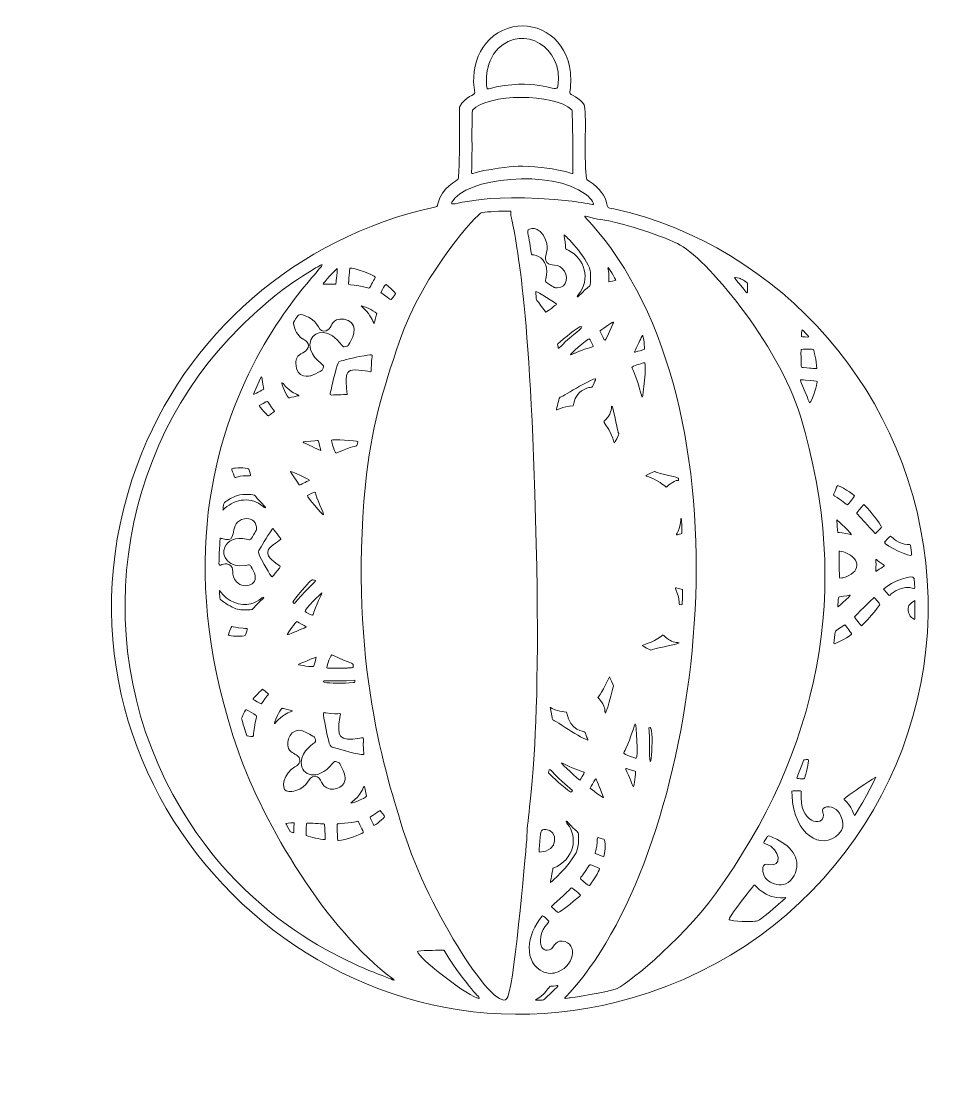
# Model space of a CAD drawing. Header units: inches. Extents: x -89.12 to -81.62, y -6.52 to -5.74.
# Drawn here: x -85.698 to -85.056, y -6.5 to -5.753 of the extents above; entities that cross this region are included whole.
import ezdxf

# ---------------------------------------------------------------- set-up
doc = ezdxf.new("R2010")
doc.units = ezdxf.units.IN
doc.header["$MEASUREMENT"] = 0
doc.layers.add('Christmas ball 01', color=7, linetype='Continuous')

msp = doc.modelspace()

# ---------------------------------------------------------------- linework, layer by layer
at = {"layer": 'Christmas ball 01', "lineweight": 0}
for points, knots in [([(-85.06442, -6.14425), (-85.07306, -6.01314), (-85.16867, -5.90993), (-85.28352, -5.88449), (-85.28847, -5.8834), (-85.28777, -5.88387), (-85.28836, -5.88123), (-85.28963, -5.87563), (-85.29283, -5.87022), (-85.30086, -5.86504), (-85.30301, -5.86365), (-85.3025, -5.86445), (-85.30289, -5.8614), (-85.30457, -5.84816), (-85.30236, -5.81595), (-85.30435, -5.81184), (-85.30673, -5.80691), (-85.31475, -5.80449), (-85.31439, -5.80344), (-85.31401, -5.8023), (-85.31336, -5.79441), (-85.3139, -5.78916), (-85.31633, -5.76579), (-85.33588, -5.75336), (-85.35412, -5.75724), (-85.37516, -5.76172), (-85.38466, -5.78354), (-85.38071, -5.80326), (-85.38035, -5.80505), (-85.38751, -5.80538), (-85.39142, -5.81331), (-85.39147, -5.83903), (-85.39136, -5.85829), (-85.39242, -5.86361), (-85.39267, -5.86482), (-85.40388, -5.86912), (-85.40664, -5.88091), (-85.40719, -5.88328), (-85.40651, -5.88267), (-85.40994, -5.88344), (-85.50493, -5.90482), (-85.58305, -5.97164), (-85.61684, -6.06377), (-85.69775, -6.28443), (-85.49147, -6.50047), (-85.27075, -6.43636), (-85.13876, -6.39803), (-85.05581, -6.27475), (-85.06442, -6.14425)], [0, 0, 0, 0, 1, 1, 1, 2, 2, 2, 3, 3, 3, 4, 4, 4, 5, 5, 5, 6, 6, 6, 7, 7, 7, 8, 8, 8, 9, 9, 9, 10, 10, 10, 11, 11, 11, 12, 12, 12, 13, 13, 13, 14, 14, 14, 15, 15, 15, 16, 16, 16, 16]), ([(-85.36417, -5.7722), (-85.34714, -5.75548), (-85.31854, -5.7708), (-85.32268, -5.79887), (-85.32344, -5.80398), (-85.33481, -5.79315), (-85.36558, -5.79926), (-85.3714, -5.80042), (-85.37183, -5.80089), (-85.37211, -5.80036), (-85.37261, -5.79943), (-85.37487, -5.78271), (-85.36417, -5.7722)], [0, 0, 0, 0, 1, 1, 1, 2, 2, 2, 3, 3, 3, 4, 4, 4, 4]), ([(-85.38289, -5.85633), (-85.38246, -5.84729), (-85.38308, -5.81625), (-85.38231, -5.8154), (-85.37189, -5.80388), (-85.32559, -5.80328), (-85.3129, -5.81527), (-85.31227, -5.81586), (-85.31206, -5.85973), (-85.31213, -5.85981), (-85.31258, -5.86031), (-85.31985, -5.85658), (-85.33875, -5.8551), (-85.35249, -5.85402), (-85.3544, -5.85474), (-85.36934, -5.85686), (-85.38502, -5.85908), (-85.38319, -5.86254), (-85.38289, -5.85633)], [0, 0, 0, 0, 1, 1, 1, 2, 2, 2, 3, 3, 3, 4, 4, 4, 5, 5, 5, 6, 6, 6, 6]), ([(-85.39686, -5.87978), (-85.38788, -5.86276), (-85.32706, -5.85628), (-85.30334, -5.87414), (-85.29823, -5.87799), (-85.29731, -5.88156), (-85.2978, -5.8815), (-85.29866, -5.88139), (-85.30817, -5.87966), (-85.31272, -5.87914), (-85.38096, -5.87129), (-85.39971, -5.88519), (-85.39686, -5.87978)], [0, 0, 0, 0, 1, 1, 1, 2, 2, 2, 3, 3, 3, 4, 4, 4, 4]), ([(-85.3444, -6.32469), (-85.3444, -6.32478), (-85.35248, -6.4224), (-85.35766, -6.43558), (-85.36405, -6.45179), (-85.4133, -6.37528), (-85.43056, -6.31986), (-85.44226, -6.28228), (-85.46913, -6.20074), (-85.45724, -6.07743), (-85.45346, -6.03828), (-85.44485, -6.01058), (-85.43359, -5.97774), (-85.41591, -5.9262), (-85.3779, -5.88766), (-85.37629, -5.88718), (-85.37484, -5.88674), (-85.3649, -5.88608), (-85.35971, -5.88608), (-85.35467, -5.88608), (-85.35548, -5.88571), (-85.35563, -5.88716), (-85.35608, -5.89154), (-85.34557, -5.91704), (-85.34024, -6.04436), (-85.33104, -6.26422), (-85.3444, -6.30329), (-85.3444, -6.32469)], [0, 0, 0, 0, 1, 1, 1, 2, 2, 2, 3, 3, 3, 4, 4, 4, 5, 5, 5, 6, 6, 6, 7, 7, 7, 8, 8, 8, 9, 9, 9, 9]), ([(-85.21252, -6.36351), (-85.23761, -6.3981), (-85.27732, -6.42904), (-85.28253, -6.43032), (-85.2991, -6.4344), (-85.31481, -6.4364), (-85.3149, -6.43636), (-85.31905, -6.43692), (-85.31853, -6.4369), (-85.31652, -6.43481), (-85.22823, -6.34267), (-85.18135, -6.05735), (-85.28552, -5.91231), (-85.30783, -5.88125), (-85.31186, -5.88987), (-85.28698, -5.8929), (-85.28249, -5.89345), (-85.25275, -5.90195), (-85.23902, -5.90875), (-85.21946, -5.91844), (-85.16899, -5.97783), (-85.15317, -6.02951), (-85.11606, -6.15077), (-85.14039, -6.26405), (-85.21252, -6.36351)], [0, 0, 0, 0, 1, 1, 1, 2, 2, 2, 3, 3, 3, 4, 4, 4, 5, 5, 5, 6, 6, 6, 7, 7, 7, 8, 8, 8, 8]), ([(-85.43824, -6.42358), (-85.44934, -6.41853), (-85.53197, -6.39456), (-85.58589, -6.30456), (-85.65279, -6.19288), (-85.63156, -6.05235), (-85.54462, -5.96706), (-85.52781, -5.95056), (-85.51411, -5.93925), (-85.49387, -5.92692), (-85.45218, -5.9015), (-85.63118, -6.02038), (-85.54601, -6.26421), (-85.52854, -6.31424), (-85.48395, -6.38942), (-85.43838, -6.42269), (-85.4364, -6.42414), (-85.4368, -6.42424), (-85.43824, -6.42358)], [0, 0, 0, 0, 1, 1, 1, 2, 2, 2, 3, 3, 3, 4, 4, 4, 5, 5, 5, 6, 6, 6, 6]), ([(-85.33122, -5.92055), (-85.32946, -5.92555), (-85.32445, -5.92171), (-85.31959, -5.92626), (-85.3149, -5.93065), (-85.31584, -5.93976), (-85.32317, -5.9397), (-85.32527, -5.93968), (-85.32443, -5.93982), (-85.32932, -5.93687), (-85.33335, -5.93444), (-85.33047, -5.93522), (-85.33047, -5.92825), (-85.33045, -5.92193), (-85.33478, -5.91706), (-85.3396, -5.91664), (-85.3415, -5.91647), (-85.34101, -5.91684), (-85.34172, -5.91241), (-85.34249, -5.90756), (-85.3438, -5.90057), (-85.3438, -5.89986), (-85.3438, -5.8983), (-85.33557, -5.89506), (-85.33123, -5.90604), (-85.32833, -5.91341), (-85.33233, -5.91741), (-85.33122, -5.92055)], [0, 0, 0, 0, 1, 1, 1, 2, 2, 2, 3, 3, 3, 4, 4, 4, 5, 5, 5, 6, 6, 6, 7, 7, 7, 8, 8, 8, 9, 9, 9, 9]), ([(-85.29992, -5.93327), (-85.30007, -5.9384), (-85.29973, -5.93789), (-85.3023, -5.94), (-85.30471, -5.94199), (-85.30642, -5.94394), (-85.30642, -5.94386), (-85.30983, -5.94741), (-85.30934, -5.94563), (-85.30844, -5.94456), (-85.29934, -5.93377), (-85.30425, -5.91888), (-85.31506, -5.91365), (-85.31754, -5.91246), (-85.31719, -5.9129), (-85.31734, -5.91017), (-85.31753, -5.90672), (-85.31853, -5.9029), (-85.31833, -5.90271), (-85.31812, -5.90252), (-85.30226, -5.91795), (-85.30014, -5.92773), (-85.29985, -5.92904), (-85.29982, -5.92994), (-85.29992, -5.93327)], [0, 0, 0, 0, 1, 1, 1, 2, 2, 2, 3, 3, 3, 4, 4, 4, 5, 5, 5, 6, 6, 6, 7, 7, 7, 8, 8, 8, 8]), ([(-85.28214, -5.93436), (-85.28238, -5.9346), (-85.28631, -5.93549), (-85.28698, -5.93562), (-85.28698, -5.93253), (-85.28687, -5.92877), (-85.2877, -5.92589), (-85.28836, -5.9236), (-85.2819, -5.93412), (-85.28214, -5.93436)], [0, 0, 0, 0, 1, 1, 1, 2, 2, 2, 3, 3, 3, 3]), ([(-85.47708, -5.9263), (-85.47657, -5.92617), (-85.4777, -5.93601), (-85.47782, -5.93646), (-85.47802, -5.93729), (-85.4773, -5.93705), (-85.48234, -5.93711), (-85.48482, -5.93714), (-85.48677, -5.93709), (-85.48683, -5.93698), (-85.48703, -5.93667), (-85.4777, -5.92645), (-85.47708, -5.9263)], [0, 0, 0, 0, 1, 1, 1, 2, 2, 2, 3, 3, 3, 4, 4, 4, 4]), ([(-85.46896, -5.93586), (-85.46896, -5.93578), (-85.46825, -5.92602), (-85.46804, -5.92594), (-85.46585, -5.92511), (-85.45083, -5.93117), (-85.4504, -5.93229), (-85.45026, -5.93265), (-85.45418, -5.93937), (-85.45416, -5.93938), (-85.4549, -5.94074), (-85.45558, -5.93887), (-85.46506, -5.93795), (-85.46983, -5.93748), (-85.46904, -5.93771), (-85.46896, -5.93586)], [0, 0, 0, 0, 1, 1, 1, 2, 2, 2, 3, 3, 3, 4, 4, 4, 5, 5, 5, 5]), ([(-85.1971, -5.93284), (-85.19405, -5.93343), (-85.1935, -5.93395), (-85.19017, -5.93639), (-85.19017, -5.94591), (-85.18868, -5.94545), (-85.1977, -5.93451), (-85.19973, -5.93205), (-85.19992, -5.93229), (-85.1971, -5.93284)], [0, 0, 0, 0, 1, 1, 1, 2, 2, 2, 3, 3, 3, 3]), ([(-85.44219, -5.93786), (-85.44103, -5.93866), (-85.4363, -5.94325), (-85.43616, -5.94371), (-85.43594, -5.9444), (-85.4383, -5.94649), (-85.4383, -5.94681), (-85.44001, -5.94903), (-85.43859, -5.94822), (-85.44636, -5.94308), (-85.44313, -5.93671), (-85.44324, -5.93713), (-85.44219, -5.93786)], [0, 0, 0, 0, 1, 1, 1, 2, 2, 2, 3, 3, 3, 4, 4, 4, 4]), ([(-85.33802, -5.94218), (-85.33763, -5.94194), (-85.32351, -5.95082), (-85.32365, -5.95122), (-85.32372, -5.95144), (-85.33073, -5.95675), (-85.33108, -5.95675), (-85.33155, -5.95676), (-85.33495, -5.95114), (-85.33691, -5.94912), (-85.33795, -5.94804), (-85.33764, -5.94891), (-85.33793, -5.94529), (-85.33806, -5.94363), (-85.33811, -5.94223), (-85.33802, -5.94218)], [0, 0, 0, 0, 1, 1, 1, 2, 2, 2, 3, 3, 3, 4, 4, 4, 5, 5, 5, 5]), ([(-85.44925, -5.95769), (-85.45297, -5.97142), (-85.44835, -5.96197), (-85.46032, -5.95238), (-85.45752, -5.95275), (-85.45246, -5.95489), (-85.44925, -5.95769)], [0, 0, 0, 0, 1, 1, 1, 2, 2, 2, 2]), ([(-85.467, -5.96417), (-85.46158, -5.96904), (-85.46921, -5.97996), (-85.46929, -5.98004), (-85.46972, -5.9805), (-85.47214, -5.98119), (-85.47266, -5.98101), (-85.47284, -5.98094), (-85.47334, -5.98039), (-85.47378, -5.97978), (-85.48187, -5.9684), (-85.49272, -5.96896), (-85.49535, -5.97616), (-85.49885, -5.98573), (-85.48723, -5.99304), (-85.48651, -5.99427), (-85.48644, -5.99438), (-85.48643, -5.99737), (-85.48886, -5.99834), (-85.49086, -5.99915), (-85.4932, -6.00048), (-85.49536, -6.00121), (-85.49536, -6.00113), (-85.50585, -6.00435), (-85.50585, -5.99229), (-85.50585, -5.9896), (-85.50536, -5.98728), (-85.50091, -5.98508), (-85.49515, -5.98224), (-85.49649, -5.97785), (-85.50021, -5.97596), (-85.5035, -5.97429), (-85.50604, -5.97081), (-85.50712, -5.96647), (-85.50776, -5.96388), (-85.50776, -5.96388), (-85.5058, -5.9611), (-85.50412, -5.95871), (-85.50387, -5.95699), (-85.49694, -5.96032), (-85.48925, -5.96402), (-85.49034, -5.97154), (-85.48469, -5.96976), (-85.48117, -5.96865), (-85.4815, -5.96413), (-85.4775, -5.96217), (-85.47464, -5.96078), (-85.46974, -5.96171), (-85.467, -5.96417)], [0, 0, 0, 0, 1, 1, 1, 2, 2, 2, 3, 3, 3, 4, 4, 4, 5, 5, 5, 6, 6, 6, 7, 7, 7, 8, 8, 8, 9, 9, 9, 10, 10, 10, 11, 11, 11, 12, 12, 12, 13, 13, 13, 14, 14, 14, 15, 15, 15, 16, 16, 16, 16]), ([(-85.3146, -5.97495), (-85.32269, -5.98196), (-85.32229, -5.98387), (-85.32274, -5.98005), (-85.32289, -5.97876), (-85.32324, -5.97935), (-85.32101, -5.97743), (-85.31487, -5.97214), (-85.30759, -5.96666), (-85.30669, -5.96666), (-85.30278, -5.96666), (-85.31548, -5.97495), (-85.3146, -5.97495)], [0, 0, 0, 0, 1, 1, 1, 2, 2, 2, 3, 3, 3, 4, 4, 4, 4]), ([(-85.28417, -5.96373), (-85.28353, -5.96357), (-85.28348, -5.96364), (-85.28808, -5.97345), (-85.28988, -5.9773), (-85.28962, -5.97721), (-85.29101, -5.97443), (-85.29256, -5.97136), (-85.29332, -5.97031), (-85.29332, -5.9699), (-85.29332, -5.96961), (-85.28487, -5.96392), (-85.28417, -5.96373)], [0, 0, 0, 0, 1, 1, 1, 2, 2, 2, 3, 3, 3, 4, 4, 4, 4]), ([(-85.15188, -5.96908), (-85.15172, -5.96892), (-85.14723, -5.97358), (-85.14722, -5.97393), (-85.1472, -5.97437), (-85.15232, -5.97397), (-85.15241, -5.97373), (-85.15253, -5.97341), (-85.15206, -5.96926), (-85.15188, -5.96908)], [0, 0, 0, 0, 1, 1, 1, 2, 2, 2, 3, 3, 3, 3]), ([(-85.29801, -5.98072), (-85.29841, -5.9811), (-85.30434, -5.98241), (-85.3107, -5.98533), (-85.31078, -5.98529), (-85.31282, -5.98637), (-85.31366, -5.98658), (-85.31595, -5.98716), (-85.30161, -5.97534), (-85.30086, -5.97529), (-85.30049, -5.97526), (-85.29775, -5.98048), (-85.29801, -5.98072)], [0, 0, 0, 0, 1, 1, 1, 2, 2, 2, 3, 3, 3, 4, 4, 4, 4]), ([(-85.26735, -5.98429), (-85.26981, -5.98504), (-85.2696, -5.98544), (-85.26702, -5.9801), (-85.26427, -5.9744), (-85.2638, -5.97299), (-85.26361, -5.97299), (-85.26269, -5.97299), (-85.26182, -5.98237), (-85.26227, -5.9828), (-85.26265, -5.98317), (-85.26771, -5.98429), (-85.26735, -5.98429)], [0, 0, 0, 0, 1, 1, 1, 2, 2, 2, 3, 3, 3, 4, 4, 4, 4]), ([(-85.15252, -5.98277), (-85.1523, -5.98263), (-85.14426, -5.98251), (-85.144, -5.98296), (-85.14358, -5.98372), (-85.14208, -5.99052), (-85.14161, -5.99615), (-85.144, -5.99611), (-85.14391, -5.99616), (-85.15097, -5.99542), (-85.15285, -5.99522), (-85.15243, -5.99588), (-85.15258, -5.9922), (-85.1528, -5.9867), (-85.15277, -5.98293), (-85.15252, -5.98277)], [0, 0, 0, 0, 1, 1, 1, 2, 2, 2, 3, 3, 3, 4, 4, 4, 5, 5, 5, 5]), ([(-85.46759, -5.9976), (-85.47109, -5.99907), (-85.47061, -6.00244), (-85.4706, -6.00536), (-85.47058, -6.01233), (-85.4698, -6.01412), (-85.46998, -6.0143), (-85.47007, -6.01438), (-85.4752, -6.01449), (-85.47528, -6.01445), (-85.48304, -6.01457), (-85.48214, -6.01584), (-85.48129, -6.01102), (-85.48022, -6.00493), (-85.47671, -5.99237), (-85.47584, -5.9915), (-85.47535, -5.99101), (-85.46738, -5.98898), (-85.46149, -5.98783), (-85.45103, -5.98579), (-85.4524, -5.98615), (-85.45279, -5.9891), (-85.45333, -5.99324), (-85.4528, -5.99898), (-85.45366, -5.99845), (-85.45401, -5.99823), (-85.46464, -5.99637), (-85.46759, -5.9976)], [0, 0, 0, 0, 1, 1, 1, 2, 2, 2, 3, 3, 3, 4, 4, 4, 5, 5, 5, 6, 6, 6, 7, 7, 7, 8, 8, 8, 9, 9, 9, 9]), ([(-85.52835, -6.0107), (-85.52844, -6.01079), (-85.53584, -6.01472), (-85.53558, -6.01412), (-85.52818, -5.9971), (-85.53039, -6.0007), (-85.52878, -6.0083), (-85.52851, -6.00958), (-85.52832, -6.01067), (-85.52835, -6.0107)], [0, 0, 0, 0, 1, 1, 1, 2, 2, 2, 3, 3, 3, 3]), ([(-85.26182, -5.99211), (-85.2608, -5.99274), (-85.26285, -6.01615), (-85.2638, -6.01615), (-85.26423, -6.01615), (-85.26691, -6.00383), (-85.27038, -5.9969), (-85.2712, -5.99526), (-85.27116, -5.99512), (-85.26971, -5.9945), (-85.26722, -5.99345), (-85.26214, -5.99191), (-85.26182, -5.99211)], [0, 0, 0, 0, 1, 1, 1, 2, 2, 2, 3, 3, 3, 4, 4, 4, 4]), ([(-85.5088, -6.01624), (-85.51115, -6.01679), (-85.51062, -6.01685), (-85.51119, -6.01627), (-85.51289, -6.01457), (-85.51777, -6.00273), (-85.51448, -6.00696), (-85.50654, -6.01715), (-85.4982, -6.01375), (-85.5088, -6.01624)], [0, 0, 0, 0, 1, 1, 1, 2, 2, 2, 3, 3, 3, 3]), ([(-85.29734, -6.00621), (-85.29947, -6.01121), (-85.29865, -6.00785), (-85.30438, -6.01072), (-85.30961, -6.01333), (-85.31101, -6.01738), (-85.31198, -6.02229), (-85.31954, -6.02231), (-85.32424, -6.02607), (-85.32373, -6.02476), (-85.32256, -6.0217), (-85.32202, -6.01615), (-85.32098, -6.01615), (-85.31981, -6.01615), (-85.31361, -6.0119), (-85.30747, -6.00858), (-85.29362, -6.00107), (-85.29601, -6.00308), (-85.29734, -6.00621)], [0, 0, 0, 0, 1, 1, 1, 2, 2, 2, 3, 3, 3, 4, 4, 4, 5, 5, 5, 6, 6, 6, 6]), ([(-85.14948, -6.00426), (-85.14486, -6.0047), (-85.14166, -6.00484), (-85.14153, -6.00518), (-85.14131, -6.00576), (-85.14258, -6.01254), (-85.14596, -6.01921), (-85.14687, -6.021), (-85.14602, -6.02145), (-85.15165, -6.00837), (-85.15394, -6.00307), (-85.15377, -6.00386), (-85.14948, -6.00426)], [0, 0, 0, 0, 1, 1, 1, 2, 2, 2, 3, 3, 3, 4, 4, 4, 4]), ([(-85.52566, -6.01912), (-85.52512, -6.01912), (-85.52399, -6.02219), (-85.52161, -6.02489), (-85.52053, -6.02612), (-85.52036, -6.02587), (-85.52282, -6.02771), (-85.52393, -6.02854), (-85.52499, -6.02922), (-85.52517, -6.02922), (-85.52568, -6.02922), (-85.53149, -6.02265), (-85.53149, -6.02207), (-85.53149, -6.02186), (-85.52608, -6.01912), (-85.52566, -6.01912)], [0, 0, 0, 0, 1, 1, 1, 2, 2, 2, 3, 3, 3, 4, 4, 4, 5, 5, 5, 5]), ([(-85.28145, -6.03689), (-85.28059, -6.04128), (-85.28005, -6.04148), (-85.28005, -6.04202), (-85.28005, -6.04232), (-85.28154, -6.04517), (-85.28154, -6.04526), (-85.285, -6.05217), (-85.28136, -6.04596), (-85.28952, -6.03506), (-85.29102, -6.03306), (-85.29108, -6.03386), (-85.28928, -6.03199), (-85.28395, -6.02644), (-85.28577, -6.02249), (-85.28498, -6.02249), (-85.28422, -6.02249), (-85.28146, -6.03681), (-85.28145, -6.03689)], [0, 0, 0, 0, 1, 1, 1, 2, 2, 2, 3, 3, 3, 4, 4, 4, 5, 5, 5, 6, 6, 6, 6]), ([(-85.48851, -6.05346), (-85.48871, -6.05358), (-85.49617, -6.04978), (-85.49878, -6.0487), (-85.50138, -6.04763), (-85.50143, -6.04743), (-85.49916, -6.0472), (-85.49363, -6.04665), (-85.49044, -6.04643), (-85.49028, -6.04659), (-85.49004, -6.04683), (-85.48832, -6.05334), (-85.48851, -6.05346)], [0, 0, 0, 0, 1, 1, 1, 2, 2, 2, 3, 3, 3, 4, 4, 4, 4]), ([(-85.48088, -6.0462), (-85.48055, -6.04567), (-85.46313, -6.04661), (-85.46256, -6.04719), (-85.4624, -6.04736), (-85.46287, -6.04977), (-85.46312, -6.05), (-85.46364, -6.05049), (-85.46707, -6.05076), (-85.47483, -6.05419), (-85.47803, -6.0556), (-85.47784, -6.05568), (-85.47844, -6.05441), (-85.47948, -6.05222), (-85.48114, -6.04663), (-85.48088, -6.0462)], [0, 0, 0, 0, 1, 1, 1, 2, 2, 2, 3, 3, 3, 4, 4, 4, 5, 5, 5, 5]), ([(-85.55061, -6.06627), (-85.55031, -6.06578), (-85.54354, -6.06512), (-85.53971, -6.06609), (-85.53846, -6.0664), (-85.53884, -6.06586), (-85.53809, -6.06872), (-85.53731, -6.07167), (-85.53698, -6.07124), (-85.53984, -6.07121), (-85.5485, -6.0711), (-85.54792, -6.07378), (-85.54899, -6.07134), (-85.54969, -6.06976), (-85.55074, -6.06647), (-85.55061, -6.06627)], [0, 0, 0, 0, 1, 1, 1, 2, 2, 2, 3, 3, 3, 4, 4, 4, 5, 5, 5, 5]), ([(-85.49788, -6.07328), (-85.49603, -6.07413), (-85.49624, -6.07429), (-85.49709, -6.07465), (-85.5005, -6.07607), (-85.50284, -6.07827), (-85.50362, -6.07738), (-85.50422, -6.07669), (-85.50951, -6.06858), (-85.50951, -6.06835), (-85.50951, -6.06779), (-85.50611, -6.06949), (-85.49788, -6.07328)], [0, 0, 0, 0, 1, 1, 1, 2, 2, 2, 3, 3, 3, 4, 4, 4, 4]), ([(-85.23866, -6.07436), (-85.24188, -6.07436), (-85.24669, -6.07911), (-85.24692, -6.0791), (-85.24751, -6.07907), (-85.24969, -6.07575), (-85.25912, -6.07199), (-85.26029, -6.07153), (-85.26124, -6.07109), (-85.26124, -6.07102), (-85.26124, -6.07083), (-85.25546, -6.06822), (-85.25505, -6.06822), (-85.25414, -6.06822), (-85.25542, -6.0686), (-85.24729, -6.07042), (-85.23787, -6.07253), (-85.23828, -6.07287), (-85.23828, -6.07367), (-85.23828, -6.07422), (-85.23836, -6.07436), (-85.23866, -6.07436)], [0, 0, 0, 0, 1, 1, 1, 2, 2, 2, 3, 3, 3, 4, 4, 4, 5, 5, 5, 6, 6, 6, 7, 7, 7, 7]), ([(-85.12912, -6.08235), (-85.12787, -6.07953), (-85.12762, -6.07811), (-85.12726, -6.07797), (-85.12619, -6.07756), (-85.11533, -6.08445), (-85.11533, -6.0853), (-85.11533, -6.08559), (-85.11951, -6.09101), (-85.12022, -6.09144), (-85.12062, -6.09169), (-85.12467, -6.08795), (-85.12914, -6.08545), (-85.13025, -6.08483), (-85.13019, -6.08478), (-85.12912, -6.08235)], [0, 0, 0, 0, 1, 1, 1, 2, 2, 2, 3, 3, 3, 4, 4, 4, 5, 5, 5, 5]), ([(-85.54861, -6.08568), (-85.54425, -6.08366), (-85.53699, -6.08414), (-85.53484, -6.08477), (-85.53422, -6.08495), (-85.5336, -6.08656), (-85.52945, -6.09063), (-85.52563, -6.09438), (-85.52735, -6.09394), (-85.52879, -6.09264), (-85.53659, -6.08558), (-85.54837, -6.08721), (-85.55544, -6.09388), (-85.5572, -6.09554), (-85.55693, -6.09556), (-85.55677, -6.09445), (-85.55612, -6.09), (-85.55737, -6.08973), (-85.54861, -6.08568)], [0, 0, 0, 0, 1, 1, 1, 2, 2, 2, 3, 3, 3, 4, 4, 4, 5, 5, 5, 6, 6, 6, 6]), ([(-85.48653, -6.09851), (-85.48689, -6.09851), (-85.49851, -6.0858), (-85.49762, -6.08497), (-85.49747, -6.08482), (-85.49209, -6.08154), (-85.49209, -6.08277), (-85.49209, -6.08592), (-85.48583, -6.09851), (-85.48653, -6.09851)], [0, 0, 0, 0, 1, 1, 1, 2, 2, 2, 3, 3, 3, 3]), ([(-85.11291, -6.09618), (-85.11168, -6.09479), (-85.10898, -6.09119), (-85.10879, -6.09119), (-85.10803, -6.09119), (-85.09602, -6.1061), (-85.09645, -6.10703), (-85.09669, -6.10755), (-85.10047, -6.11158), (-85.10067, -6.11158), (-85.10094, -6.11158), (-85.10356, -6.1084), (-85.11083, -6.10067), (-85.11435, -6.09692), (-85.11404, -6.09747), (-85.11291, -6.09618)], [0, 0, 0, 0, 1, 1, 1, 2, 2, 2, 3, 3, 3, 4, 4, 4, 5, 5, 5, 5]), ([(-85.55666, -6.11531), (-85.54518, -6.11895), (-85.55383, -6.10331), (-85.54173, -6.10127), (-85.53781, -6.10061), (-85.53375, -6.10242), (-85.53345, -6.10692), (-85.53328, -6.10942), (-85.5329, -6.1082), (-85.53542, -6.11242), (-85.53805, -6.1168), (-85.5374, -6.11612), (-85.54033, -6.11542), (-85.54828, -6.11354), (-85.55355, -6.11691), (-85.55559, -6.12103), (-85.5587, -6.12733), (-85.55209, -6.13603), (-85.54099, -6.13384), (-85.53755, -6.13316), (-85.53835, -6.13258), (-85.53563, -6.13751), (-85.53026, -6.1473), (-85.54174, -6.15116), (-85.54733, -6.14539), (-85.55199, -6.14057), (-85.54794, -6.13552), (-85.55263, -6.13322), (-85.55638, -6.13139), (-85.5596, -6.1356), (-85.5596, -6.13241), (-85.5596, -6.12867), (-85.55895, -6.11501), (-85.55876, -6.11482), (-85.55868, -6.11475), (-85.55774, -6.11497), (-85.55666, -6.11531)], [0, 0, 0, 0, 1, 1, 1, 2, 2, 2, 3, 3, 3, 4, 4, 4, 5, 5, 5, 6, 6, 6, 7, 7, 7, 8, 8, 8, 9, 9, 9, 10, 10, 10, 11, 11, 11, 12, 12, 12, 12]), ([(-85.23769, -6.11209), (-85.24274, -6.11347), (-85.23746, -6.11154), (-85.23676, -6.10246), (-85.23643, -6.09819), (-85.23609, -6.10345), (-85.23604, -6.10789), (-85.23599, -6.11238), (-85.23557, -6.11152), (-85.23769, -6.11209)], [0, 0, 0, 0, 1, 1, 1, 2, 2, 2, 3, 3, 3, 3]), ([(-85.12738, -6.10641), (-85.12763, -6.104), (-85.12779, -6.10199), (-85.12774, -6.10194), (-85.12759, -6.10179), (-85.11613, -6.1124), (-85.11775, -6.11236), (-85.118, -6.11235), (-85.1241, -6.11079), (-85.1261, -6.11079), (-85.12721, -6.11079), (-85.12685, -6.11164), (-85.12738, -6.10641)], [0, 0, 0, 0, 1, 1, 1, 2, 2, 2, 3, 3, 3, 4, 4, 4, 4]), ([(-85.5252, -6.13791), (-85.53389, -6.12335), (-85.5326, -6.12521), (-85.53015, -6.12088), (-85.52774, -6.11663), (-85.52249, -6.10842), (-85.52198, -6.10811), (-85.52159, -6.10787), (-85.51625, -6.11542), (-85.51625, -6.1155), (-85.51625, -6.11595), (-85.52361, -6.12013), (-85.52502, -6.12276), (-85.52733, -6.12707), (-85.52241, -6.13031), (-85.51818, -6.13342), (-85.51619, -6.13488), (-85.51614, -6.13424), (-85.51877, -6.13743), (-85.52332, -6.14294), (-85.52195, -6.14335), (-85.5252, -6.13791)], [0, 0, 0, 0, 1, 1, 1, 2, 2, 2, 3, 3, 3, 4, 4, 4, 5, 5, 5, 6, 6, 6, 7, 7, 7, 7]), ([(-85.09024, -6.11336), (-85.08953, -6.11335), (-85.08632, -6.11766), (-85.08048, -6.1189), (-85.07651, -6.11974), (-85.07643, -6.1188), (-85.07624, -6.11994), (-85.07538, -6.12486), (-85.07542, -6.12648), (-85.07534, -6.12648), (-85.07533, -6.12899), (-85.09435, -6.11982), (-85.09435, -6.11766), (-85.09435, -6.11738), (-85.09051, -6.11337), (-85.09024, -6.11336)], [0, 0, 0, 0, 1, 1, 1, 2, 2, 2, 3, 3, 3, 4, 4, 4, 5, 5, 5, 5]), ([(-85.12355, -6.14246), (-85.12355, -6.14238), (-85.12484, -6.14286), (-85.12553, -6.14286), (-85.12617, -6.14286), (-85.12618, -6.12395), (-85.1261, -6.12387), (-85.1259, -6.12366), (-85.1232, -6.12425), (-85.1218, -6.12482), (-85.11086, -6.1292), (-85.11038, -6.1391), (-85.12355, -6.14246)], [0, 0, 0, 0, 1, 1, 1, 2, 2, 2, 3, 3, 3, 4, 4, 4, 4]), ([(-85.09805, -6.13655), (-85.10106, -6.13866), (-85.10056, -6.1389), (-85.1003, -6.13524), (-85.09982, -6.1285), (-85.10227, -6.12835), (-85.09608, -6.13271), (-85.09365, -6.13441), (-85.09413, -6.13381), (-85.09805, -6.13655)], [0, 0, 0, 0, 1, 1, 1, 2, 2, 2, 3, 3, 3, 3]), ([(-85.08272, -6.15005), (-85.09376, -6.15343), (-85.08805, -6.15861), (-85.09515, -6.15041), (-85.08975, -6.14536), (-85.07403, -6.13938), (-85.07368, -6.14301), (-85.07246, -6.15555), (-85.07246, -6.14692), (-85.08272, -6.15005)], [0, 0, 0, 0, 1, 1, 1, 2, 2, 2, 3, 3, 3, 3]), ([(-85.508, -6.15949), (-85.50605, -6.15667), (-85.50489, -6.15495), (-85.49955, -6.14901), (-85.49459, -6.1435), (-85.49509, -6.14376), (-85.49333, -6.14412), (-85.49163, -6.14447), (-85.49108, -6.14396), (-85.49507, -6.14779), (-85.50849, -6.16069), (-85.50587, -6.16175), (-85.508, -6.15949)], [0, 0, 0, 0, 1, 1, 1, 2, 2, 2, 3, 3, 3, 4, 4, 4, 4]), ([(-85.23561, -6.15072), (-85.23548, -6.15293), (-85.23553, -6.15726), (-85.23561, -6.15726), (-85.23576, -6.16191), (-85.23563, -6.16155), (-85.23709, -6.1613), (-85.23796, -6.16114), (-85.23775, -6.16153), (-85.23794, -6.15939), (-85.23885, -6.14875), (-85.24457, -6.14813), (-85.23561, -6.15072)], [0, 0, 0, 0, 1, 1, 1, 2, 2, 2, 3, 3, 3, 4, 4, 4, 4]), ([(-85.53731, -6.16068), (-85.53133, -6.15916), (-85.52832, -6.15467), (-85.52832, -6.15658), (-85.52832, -6.15715), (-85.53128, -6.15875), (-85.53527, -6.16341), (-85.53656, -6.16492), (-85.53599, -6.16462), (-85.53773, -6.16484), (-85.53746, -6.16484), (-85.54107, -6.16514), (-85.54436, -6.1649), (-85.54734, -6.16467), (-85.55051, -6.16329), (-85.55503, -6.16025), (-85.55935, -6.15734), (-85.55912, -6.15836), (-85.55921, -6.15148), (-85.55382, -6.15955), (-85.54426, -6.16244), (-85.53731, -6.16068)], [0, 0, 0, 0, 1, 1, 1, 2, 2, 2, 3, 3, 3, 4, 4, 4, 5, 5, 5, 6, 6, 6, 7, 7, 7, 7]), ([(-85.49327, -6.16652), (-85.4937, -6.16779), (-85.49412, -6.16872), (-85.49429, -6.16875), (-85.49462, -6.16881), (-85.49876, -6.16657), (-85.49928, -6.16605), (-85.50023, -6.1651), (-85.48784, -6.15279), (-85.48761, -6.15302), (-85.48722, -6.15341), (-85.49029, -6.15765), (-85.49327, -6.16652)], [0, 0, 0, 0, 1, 1, 1, 2, 2, 2, 3, 3, 3, 4, 4, 4, 4]), ([(-85.1269, -6.16152), (-85.12627, -6.15438), (-85.12793, -6.15644), (-85.12078, -6.15505), (-85.118, -6.1545), (-85.11625, -6.15328), (-85.12342, -6.15988), (-85.1235, -6.1599), (-85.12663, -6.16286), (-85.12683, -6.16286), (-85.12694, -6.16286), (-85.12697, -6.16229), (-85.1269, -6.16152)], [0, 0, 0, 0, 1, 1, 1, 2, 2, 2, 3, 3, 3, 4, 4, 4, 4]), ([(-85.11049, -6.17612), (-85.11075, -6.17612), (-85.11533, -6.16999), (-85.11533, -6.16991), (-85.11533, -6.16964), (-85.10185, -6.15632), (-85.10158, -6.15632), (-85.10122, -6.15632), (-85.09751, -6.16066), (-85.09751, -6.16109), (-85.09751, -6.16192), (-85.10963, -6.17612), (-85.11049, -6.17612)], [0, 0, 0, 0, 1, 1, 1, 2, 2, 2, 3, 3, 3, 4, 4, 4, 4]), ([(-85.07333, -6.17156), (-85.07381, -6.17156), (-85.07733, -6.16999), (-85.07781, -6.16513), (-85.07817, -6.16147), (-85.07613, -6.16035), (-85.07306, -6.1583), (-85.07306, -6.15874), (-85.0729, -6.17158), (-85.07333, -6.17156)], [0, 0, 0, 0, 1, 1, 1, 2, 2, 2, 3, 3, 3, 3]), ([(-85.55062, -6.17652), (-85.54944, -6.17653), (-85.54775, -6.17765), (-85.54281, -6.17785), (-85.54081, -6.17792), (-85.53994, -6.17803), (-85.53988, -6.1782), (-85.53976, -6.17852), (-85.54096, -6.18248), (-85.54126, -6.18278), (-85.54226, -6.18376), (-85.55255, -6.18354), (-85.553, -6.18235), (-85.55319, -6.18187), (-85.551, -6.17652), (-85.55062, -6.17652)], [0, 0, 0, 0, 1, 1, 1, 2, 2, 2, 3, 3, 3, 4, 4, 4, 5, 5, 5, 5]), ([(-85.50535, -6.17305), (-85.50508, -6.17288), (-85.50233, -6.17464), (-85.50013, -6.17586), (-85.49798, -6.17705), (-85.49775, -6.17673), (-85.50323, -6.17898), (-85.51049, -6.18196), (-85.51211, -6.18273), (-85.51182, -6.18196), (-85.51159, -6.18135), (-85.50573, -6.17328), (-85.50535, -6.17305)], [0, 0, 0, 0, 1, 1, 1, 2, 2, 2, 3, 3, 3, 4, 4, 4, 4]), ([(-85.12962, -6.18879), (-85.13013, -6.18879), (-85.12933, -6.18477), (-85.129, -6.18216), (-85.12868, -6.1797), (-85.12915, -6.18009), (-85.1257, -6.17776), (-85.12184, -6.17516), (-85.12224, -6.17515), (-85.12167, -6.17576), (-85.121, -6.17648), (-85.11731, -6.1816), (-85.11731, -6.18182), (-85.11731, -6.18268), (-85.12858, -6.18879), (-85.12962, -6.18879)], [0, 0, 0, 0, 1, 1, 1, 2, 2, 2, 3, 3, 3, 4, 4, 4, 5, 5, 5, 5]), ([(-85.25032, -6.18332), (-85.24887, -6.1822), (-85.24932, -6.1821), (-85.24749, -6.18393), (-85.24506, -6.18636), (-85.24127, -6.1878), (-85.23894, -6.1878), (-85.23252, -6.1878), (-85.25479, -6.19193), (-85.25649, -6.19265), (-85.25657, -6.19265), (-85.25764, -6.19315), (-85.25772, -6.19313), (-85.25799, -6.19307), (-85.26347, -6.19021), (-85.26363, -6.19005), (-85.26421, -6.18947), (-85.25673, -6.18823), (-85.25032, -6.18332)], [0, 0, 0, 0, 1, 1, 1, 2, 2, 2, 3, 3, 3, 4, 4, 4, 5, 5, 5, 6, 6, 6, 6]), ([(-85.49156, -6.19797), (-85.49143, -6.1981), (-85.49338, -6.20448), (-85.49351, -6.20448), (-85.4939, -6.20525), (-85.50404, -6.20344), (-85.50412, -6.20335), (-85.50453, -6.20295), (-85.49166, -6.19786), (-85.49156, -6.19797)], [0, 0, 0, 0, 1, 1, 1, 2, 2, 2, 3, 3, 3, 3]), ([(-85.4807, -6.19629), (-85.46693, -6.20352), (-85.46582, -6.20087), (-85.46577, -6.20424), (-85.46576, -6.20571), (-85.46503, -6.2053), (-85.46947, -6.20558), (-85.46955, -6.20556), (-85.48353, -6.20614), (-85.48424, -6.20544), (-85.48443, -6.20524), (-85.48259, -6.19865), (-85.4807, -6.19629)], [0, 0, 0, 0, 1, 1, 1, 2, 2, 2, 3, 3, 3, 4, 4, 4, 4]), ([(-85.46457, -6.21408), (-85.46457, -6.21615), (-85.46381, -6.21556), (-85.46848, -6.21597), (-85.47525, -6.21657), (-85.48555, -6.2162), (-85.48643, -6.21532), (-85.48815, -6.2136), (-85.48166, -6.21549), (-85.46457, -6.21408)], [0, 0, 0, 0, 1, 1, 1, 2, 2, 2, 3, 3, 3, 3]), ([(-85.28663, -6.21166), (-85.28628, -6.2124), (-85.28381, -6.21743), (-85.28381, -6.218), (-85.28381, -6.21808), (-85.28975, -6.24163), (-85.28975, -6.23634), (-85.28975, -6.23022), (-85.2947, -6.22672), (-85.2947, -6.22616), (-85.2947, -6.22543), (-85.29326, -6.22654), (-85.28663, -6.21166)], [0, 0, 0, 0, 1, 1, 1, 2, 2, 2, 3, 3, 3, 4, 4, 4, 4]), ([(-85.53577, -6.22754), (-85.53618, -6.22713), (-85.52948, -6.22047), (-85.52922, -6.22047), (-85.5289, -6.22047), (-85.52659, -6.22252), (-85.5256, -6.22321), (-85.52473, -6.22383), (-85.52472, -6.22381), (-85.52607, -6.22529), (-85.52825, -6.22767), (-85.52973, -6.23078), (-85.53006, -6.23075), (-85.53023, -6.23074), (-85.53558, -6.22773), (-85.53577, -6.22754)], [0, 0, 0, 0, 1, 1, 1, 2, 2, 2, 3, 3, 3, 4, 4, 4, 5, 5, 5, 5]), ([(-85.31964, -6.24584), (-85.32689, -6.24095), (-85.32637, -6.24258), (-85.32669, -6.24017), (-85.32835, -6.22775), (-85.3312, -6.23523), (-85.31658, -6.23641), (-85.31412, -6.25077), (-85.3044, -6.24905), (-85.30353, -6.25072), (-85.3026, -6.25255), (-85.30335, -6.25305), (-85.30192, -6.25488), (-85.30142, -6.25635), (-85.30138, -6.25635), (-85.30339, -6.25541), (-85.30732, -6.25356), (-85.31413, -6.24955), (-85.31964, -6.24584)], [0, 0, 0, 0, 1, 1, 1, 2, 2, 2, 3, 3, 3, 4, 4, 4, 5, 5, 5, 6, 6, 6, 6]), ([(-85.53872, -6.25326), (-85.54046, -6.25298), (-85.53998, -6.25338), (-85.54066, -6.25145), (-85.54164, -6.24865), (-85.54377, -6.24146), (-85.54377, -6.24094), (-85.54377, -6.24037), (-85.54167, -6.23588), (-85.54106, -6.23514), (-85.54054, -6.23451), (-85.54127, -6.23433), (-85.53697, -6.23673), (-85.53179, -6.2396), (-85.53334, -6.23839), (-85.53428, -6.24377), (-85.53617, -6.25448), (-85.53434, -6.25397), (-85.53872, -6.25326)], [0, 0, 0, 0, 1, 1, 1, 2, 2, 2, 3, 3, 3, 4, 4, 4, 5, 5, 5, 6, 6, 6, 6]), ([(-85.51874, -6.23882), (-85.51793, -6.23707), (-85.51594, -6.23396), (-85.51553, -6.2338), (-85.51537, -6.23374), (-85.51407, -6.23401), (-85.51263, -6.2344), (-85.5031, -6.23699), (-85.51156, -6.23357), (-85.51976, -6.24358), (-85.51984, -6.24358), (-85.52266, -6.24737), (-85.51874, -6.23882)], [0, 0, 0, 0, 1, 1, 1, 2, 2, 2, 3, 3, 3, 4, 4, 4, 4]), ([(-85.45839, -6.2662), (-85.46246, -6.26609), (-85.47396, -6.26291), (-85.47784, -6.26169), (-85.48228, -6.2603), (-85.48187, -6.26225), (-85.48486, -6.24779), (-85.48752, -6.23492), (-85.48657, -6.23681), (-85.48492, -6.23706), (-85.47404, -6.23872), (-85.47426, -6.23559), (-85.47505, -6.24017), (-85.47738, -6.25367), (-85.47579, -6.25716), (-85.46116, -6.25465), (-85.457, -6.25394), (-85.45951, -6.25331), (-85.45839, -6.2662)], [0, 0, 0, 0, 1, 1, 1, 2, 2, 2, 3, 3, 3, 4, 4, 4, 5, 5, 5, 6, 6, 6, 6]), ([(-85.26857, -6.24462), (-85.26789, -6.24462), (-85.26633, -6.26857), (-85.26788, -6.26872), (-85.26887, -6.26881), (-85.27669, -6.2657), (-85.27669, -6.26521), (-85.27669, -6.26509), (-85.27599, -6.26355), (-85.27513, -6.26179), (-85.2715, -6.25434), (-85.26902, -6.24462), (-85.26857, -6.24462)], [0, 0, 0, 0, 1, 1, 1, 2, 2, 2, 3, 3, 3, 4, 4, 4, 4]), ([(-85.25857, -6.26204), (-85.25857, -6.24677), (-85.25932, -6.24778), (-85.25898, -6.24744), (-85.25443, -6.24289), (-85.25857, -6.2904), (-85.25857, -6.26204)], [0, 0, 0, 0, 1, 1, 1, 2, 2, 2, 2]), ([(-85.48798, -6.28537), (-85.48895, -6.2834), (-85.48994, -6.28145), (-85.49251, -6.28145), (-85.49831, -6.28145), (-85.4958, -6.28882), (-85.50664, -6.29151), (-85.5066, -6.2916), (-85.51034, -6.29252), (-85.51268, -6.29159), (-85.51628, -6.29016), (-85.51444, -6.27893), (-85.50655, -6.2748), (-85.50254, -6.27271), (-85.50237, -6.26952), (-85.50426, -6.26743), (-85.50576, -6.26578), (-85.50928, -6.26511), (-85.51091, -6.26191), (-85.51343, -6.25696), (-85.50906, -6.24691), (-85.5012, -6.24957), (-85.49939, -6.25018), (-85.49312, -6.25348), (-85.49279, -6.254), (-85.49239, -6.25463), (-85.49189, -6.25673), (-85.49207, -6.25705), (-85.49275, -6.25826), (-85.50201, -6.26303), (-85.50207, -6.27175), (-85.50213, -6.28084), (-85.49089, -6.28521), (-85.48025, -6.27248), (-85.47956, -6.27166), (-85.47889, -6.27094), (-85.47876, -6.27089), (-85.47838, -6.27075), (-85.47599, -6.27155), (-85.47553, -6.27198), (-85.47499, -6.27248), (-85.47494, -6.27291), (-85.47352, -6.2759), (-85.47181, -6.27951), (-85.47026, -6.28268), (-85.47239, -6.28631), (-85.47463, -6.29013), (-85.48399, -6.29346), (-85.48798, -6.28537)], [0, 0, 0, 0, 1, 1, 1, 2, 2, 2, 3, 3, 3, 4, 4, 4, 5, 5, 5, 6, 6, 6, 7, 7, 7, 8, 8, 8, 9, 9, 9, 10, 10, 10, 11, 11, 11, 12, 12, 12, 13, 13, 13, 14, 14, 14, 15, 15, 15, 16, 16, 16, 16]), ([(-85.31358, -6.29232), (-85.31444, -6.29228), (-85.3245, -6.2839), (-85.32815, -6.28018), (-85.32944, -6.27886), (-85.32929, -6.27944), (-85.32894, -6.27776), (-85.32821, -6.2743), (-85.32899, -6.27746), (-85.31249, -6.29125), (-85.31268, -6.2915), (-85.3133, -6.29234), (-85.31358, -6.29232)], [0, 0, 0, 0, 1, 1, 1, 2, 2, 2, 3, 3, 3, 4, 4, 4, 4]), ([(-85.3201, -6.272), (-85.31953, -6.2718), (-85.31557, -6.27453), (-85.30708, -6.2775), (-85.30556, -6.27803), (-85.30428, -6.27856), (-85.30424, -6.27868), (-85.30417, -6.2789), (-85.30692, -6.28402), (-85.30734, -6.28402), (-85.30809, -6.28402), (-85.32065, -6.27218), (-85.3201, -6.272)], [0, 0, 0, 0, 1, 1, 1, 2, 2, 2, 3, 3, 3, 4, 4, 4, 4]), ([(-85.26837, -6.27854), (-85.26837, -6.27877), (-85.26934, -6.28834), (-85.26988, -6.28852), (-85.27027, -6.28864), (-85.27126, -6.28498), (-85.27441, -6.2781), (-85.2755, -6.27572), (-85.27609, -6.27539), (-85.27293, -6.27649), (-85.2685, -6.27803), (-85.26837, -6.27759), (-85.26837, -6.27854)], [0, 0, 0, 0, 1, 1, 1, 2, 2, 2, 3, 3, 3, 4, 4, 4, 4]), ([(-85.14989, -6.2816), (-85.15052, -6.28366), (-85.15021, -6.28323), (-85.15332, -6.28301), (-85.15679, -6.28276), (-85.15654, -6.28481), (-85.15076, -6.26981), (-85.14964, -6.26971), (-85.14781, -6.26948), (-85.14755, -6.26974), (-85.1468, -6.27049), (-85.14997, -6.2816), (-85.14989, -6.2816)], [0, 0, 0, 0, 1, 1, 1, 2, 2, 2, 3, 3, 3, 4, 4, 4, 4]), ([(-85.29074, -6.29608), (-85.29074, -6.29714), (-85.30005, -6.28988), (-85.30005, -6.2896), (-85.30005, -6.28921), (-85.29905, -6.28781), (-85.29746, -6.28496), (-85.29611, -6.28253), (-85.29624, -6.28269), (-85.29559, -6.28407), (-85.29488, -6.28557), (-85.29074, -6.29583), (-85.29074, -6.29608)], [0, 0, 0, 0, 1, 1, 1, 2, 2, 2, 3, 3, 3, 4, 4, 4, 4]), ([(-85.1141, -6.30704), (-85.1155, -6.30926), (-85.1153, -6.3092), (-85.11602, -6.30733), (-85.12112, -6.29419), (-85.12633, -6.29996), (-85.11899, -6.29438), (-85.1146, -6.29103), (-85.10064, -6.2817), (-85.10052, -6.28203), (-85.10025, -6.28282), (-85.11367, -6.30704), (-85.1141, -6.30704)], [0, 0, 0, 0, 1, 1, 1, 2, 2, 2, 3, 3, 3, 4, 4, 4, 4]), ([(-85.4666, -6.29924), (-85.46062, -6.29517), (-85.45849, -6.28835), (-85.45812, -6.28835), (-85.45782, -6.28835), (-85.45646, -6.29495), (-85.45646, -6.29516), (-85.45646, -6.29664), (-85.47102, -6.30225), (-85.4666, -6.29924)], [0, 0, 0, 0, 1, 1, 1, 2, 2, 2, 3, 3, 3, 3]), ([(-85.12642, -6.32183), (-85.1381, -6.33351), (-85.15779, -6.32249), (-85.15901, -6.29466), (-85.15918, -6.29074), (-85.15999, -6.29154), (-85.1559, -6.29154), (-85.15168, -6.29154), (-85.15265, -6.2903), (-85.15265, -6.29635), (-85.15262, -6.31606), (-85.13436, -6.31675), (-85.13741, -6.30671), (-85.13893, -6.3017), (-85.13184, -6.30176), (-85.12813, -6.3046), (-85.12568, -6.30647), (-85.1199, -6.31531), (-85.12642, -6.32183)], [0, 0, 0, 0, 1, 1, 1, 2, 2, 2, 3, 3, 3, 4, 4, 4, 5, 5, 5, 6, 6, 6, 6]), ([(-85.45398, -6.30995), (-85.45392, -6.30987), (-85.44704, -6.30521), (-85.44695, -6.30524), (-85.44672, -6.30533), (-85.44378, -6.30937), (-85.44378, -6.30961), (-85.44378, -6.30999), (-85.45069, -6.31635), (-85.45126, -6.31564), (-85.45172, -6.31508), (-85.45408, -6.31012), (-85.45398, -6.30995)], [0, 0, 0, 0, 1, 1, 1, 2, 2, 2, 3, 3, 3, 4, 4, 4, 4]), ([(-85.48536, -6.3256), (-85.48924, -6.32547), (-85.4952, -6.32377), (-85.49872, -6.32271), (-85.4985, -6.31231), (-85.49872, -6.31411), (-85.49667, -6.31413), (-85.49414, -6.31415), (-85.486, -6.31459), (-85.48588, -6.31471), (-85.48578, -6.31482), (-85.48536, -6.3203), (-85.48536, -6.3256)], [0, 0, 0, 0, 1, 1, 1, 2, 2, 2, 3, 3, 3, 4, 4, 4, 4]), ([(-85.47477, -6.31446), (-85.46622, -6.31387), (-85.46283, -6.31256), (-85.46236, -6.31285), (-85.46225, -6.31291), (-85.45824, -6.32022), (-85.45879, -6.3207), (-85.4603, -6.32203), (-85.47167, -6.32619), (-85.47595, -6.32619), (-85.4768, -6.32619), (-85.47656, -6.32688), (-85.47676, -6.32248), (-85.47718, -6.31305), (-85.4773, -6.31463), (-85.47477, -6.31446)], [0, 0, 0, 0, 1, 1, 1, 2, 2, 2, 3, 3, 3, 4, 4, 4, 5, 5, 5, 5]), ([(-85.32776, -6.3545), (-85.32649, -6.35019), (-85.32659, -6.34587), (-85.32594, -6.3456), (-85.31089, -6.3395), (-85.30866, -6.32366), (-85.31589, -6.31474), (-85.31724, -6.31307), (-85.3174, -6.31147), (-85.31475, -6.31455), (-85.31102, -6.31887), (-85.30869, -6.32012), (-85.30835, -6.32131), (-85.30829, -6.3215), (-85.3074, -6.32971), (-85.30999, -6.33477), (-85.31491, -6.34437), (-85.32744, -6.35543), (-85.32752, -6.35547), (-85.32804, -6.35574), (-85.32808, -6.35559), (-85.32776, -6.3545)], [0, 0, 0, 0, 1, 1, 1, 2, 2, 2, 3, 3, 3, 4, 4, 4, 5, 5, 5, 6, 6, 6, 7, 7, 7, 7]), ([(-85.50713, -6.31392), (-85.50722, -6.31958), (-85.5072, -6.32054), (-85.50753, -6.32058), (-85.5081, -6.32064), (-85.5096, -6.32026), (-85.50975, -6.32001), (-85.51087, -6.31827), (-85.51288, -6.31459), (-85.51281, -6.31441), (-85.51272, -6.31417), (-85.51035, -6.31392), (-85.50713, -6.31392)], [0, 0, 0, 0, 1, 1, 1, 2, 2, 2, 3, 3, 3, 4, 4, 4, 4]), ([(-85.33588, -6.33431), (-85.33588, -6.3334), (-85.3359, -6.33324), (-85.33559, -6.33008), (-85.33461, -6.31994), (-85.33565, -6.31839), (-85.33101, -6.31857), (-85.32289, -6.31889), (-85.32138, -6.33431), (-85.33588, -6.33431)], [0, 0, 0, 0, 1, 1, 1, 2, 2, 2, 3, 3, 3, 3]), ([(-85.29586, -6.33552), (-85.29758, -6.33463), (-85.2958, -6.33552), (-85.29526, -6.32748), (-85.29499, -6.32338), (-85.29574, -6.32388), (-85.29183, -6.32506), (-85.28984, -6.32566), (-85.29033, -6.32513), (-85.28992, -6.3271), (-85.28908, -6.33106), (-85.29005, -6.33749), (-85.2909, -6.33746), (-85.29131, -6.33745), (-85.29465, -6.33614), (-85.29586, -6.33552)], [0, 0, 0, 0, 1, 1, 1, 2, 2, 2, 3, 3, 3, 4, 4, 4, 5, 5, 5, 5]), ([(-85.15754, -6.35071), (-85.16412, -6.36265), (-85.17628, -6.35563), (-85.17847, -6.35094), (-85.18014, -6.34735), (-85.18014, -6.34153), (-85.17519, -6.34299), (-85.16588, -6.34573), (-85.16653, -6.33219), (-85.17753, -6.32852), (-85.17925, -6.32795), (-85.17938, -6.3286), (-85.17715, -6.32485), (-85.17579, -6.32257), (-85.17632, -6.32221), (-85.16968, -6.3254), (-85.15903, -6.33053), (-85.15185, -6.34038), (-85.15754, -6.35071)], [0, 0, 0, 0, 1, 1, 1, 2, 2, 2, 3, 3, 3, 4, 4, 4, 5, 5, 5, 6, 6, 6, 6]), ([(-85.29916, -6.35575), (-85.30106, -6.35837), (-85.30015, -6.35859), (-85.30455, -6.35504), (-85.30756, -6.35261), (-85.30748, -6.35315), (-85.30532, -6.35027), (-85.29845, -6.34115), (-85.3026, -6.34245), (-85.29505, -6.3451), (-85.29413, -6.34543), (-85.29352, -6.34576), (-85.29352, -6.34592), (-85.29352, -6.34775), (-85.29924, -6.35579), (-85.29916, -6.35575)], [0, 0, 0, 0, 1, 1, 1, 2, 2, 2, 3, 3, 3, 4, 4, 4, 5, 5, 5, 5]), ([(-85.17001, -6.37225), (-85.18398, -6.38382), (-85.18211, -6.38245), (-85.18646, -6.38281), (-85.18654, -6.38277), (-85.19457, -6.38359), (-85.20279, -6.38172), (-85.20467, -6.38129), (-85.1866, -6.35861), (-85.18552, -6.35749), (-85.18472, -6.35667), (-85.18118, -6.36398), (-85.17016, -6.36607), (-85.16546, -6.36697), (-85.16324, -6.36584), (-85.16324, -6.36617), (-85.16324, -6.36631), (-85.16803, -6.37062), (-85.17001, -6.37225)], [0, 0, 0, 0, 1, 1, 1, 2, 2, 2, 3, 3, 3, 4, 4, 4, 5, 5, 5, 6, 6, 6, 6]), ([(-85.32675, -6.37185), (-85.32372, -6.36935), (-85.31314, -6.35925), (-85.31303, -6.35925), (-85.31293, -6.35925), (-85.30674, -6.36407), (-85.30691, -6.3645), (-85.30726, -6.36542), (-85.3214, -6.37668), (-85.32241, -6.37668), (-85.32274, -6.37668), (-85.32554, -6.37423), (-85.32663, -6.37298), (-85.32742, -6.37209), (-85.32741, -6.3724), (-85.32675, -6.37185)], [0, 0, 0, 0, 1, 1, 1, 2, 2, 2, 3, 3, 3, 4, 4, 4, 5, 5, 5, 5]), ([(-85.3248, -6.41884), (-85.3246, -6.41884), (-85.32781, -6.41948), (-85.32945, -6.41911), (-85.34634, -6.41533), (-85.34563, -6.39494), (-85.33546, -6.38137), (-85.33315, -6.37828), (-85.33357, -6.37836), (-85.33113, -6.38059), (-85.32999, -6.38164), (-85.32903, -6.38261), (-85.32899, -6.38275), (-85.32875, -6.38372), (-85.33489, -6.38744), (-85.33489, -6.39631), (-85.33489, -6.3999), (-85.33367, -6.40301), (-85.3301, -6.40301), (-85.32519, -6.40301), (-85.32537, -6.39594), (-85.31967, -6.39654), (-85.30766, -6.39782), (-85.3116, -6.4157), (-85.3248, -6.41884)], [0, 0, 0, 0, 1, 1, 1, 2, 2, 2, 3, 3, 3, 4, 4, 4, 5, 5, 5, 6, 6, 6, 7, 7, 7, 8, 8, 8, 8]), ([(-85.37788, -6.43664), (-85.38377, -6.43644), (-85.42082, -6.40851), (-85.42082, -6.40378), (-85.42082, -6.40309), (-85.40592, -6.40302), (-85.40584, -6.40302), (-85.40163, -6.40301), (-85.40239, -6.40276), (-85.40179, -6.40375), (-85.38591, -6.42986), (-85.37572, -6.43672), (-85.37788, -6.43664)], [0, 0, 0, 0, 1, 1, 1, 2, 2, 2, 3, 3, 3, 4, 4, 4, 4]), ([(-85.33082, -6.43606), (-85.33304, -6.43814), (-85.33201, -6.43769), (-85.33544, -6.43783), (-85.33908, -6.43798), (-85.33925, -6.43833), (-85.33605, -6.43621), (-85.33127, -6.43304), (-85.33011, -6.43056), (-85.32835, -6.4284), (-85.32805, -6.42803), (-85.32664, -6.4283), (-85.3242, -6.42784), (-85.32223, -6.42747), (-85.32014, -6.42606), (-85.33082, -6.43606)], [0, 0, 0, 0, 1, 1, 1, 2, 2, 2, 3, 3, 3, 4, 4, 4, 5, 5, 5, 5])]:
    msp.add_open_spline(points, degree=3, knots=knots, dxfattribs=at)

doc.saveas('drawing.dxf')
